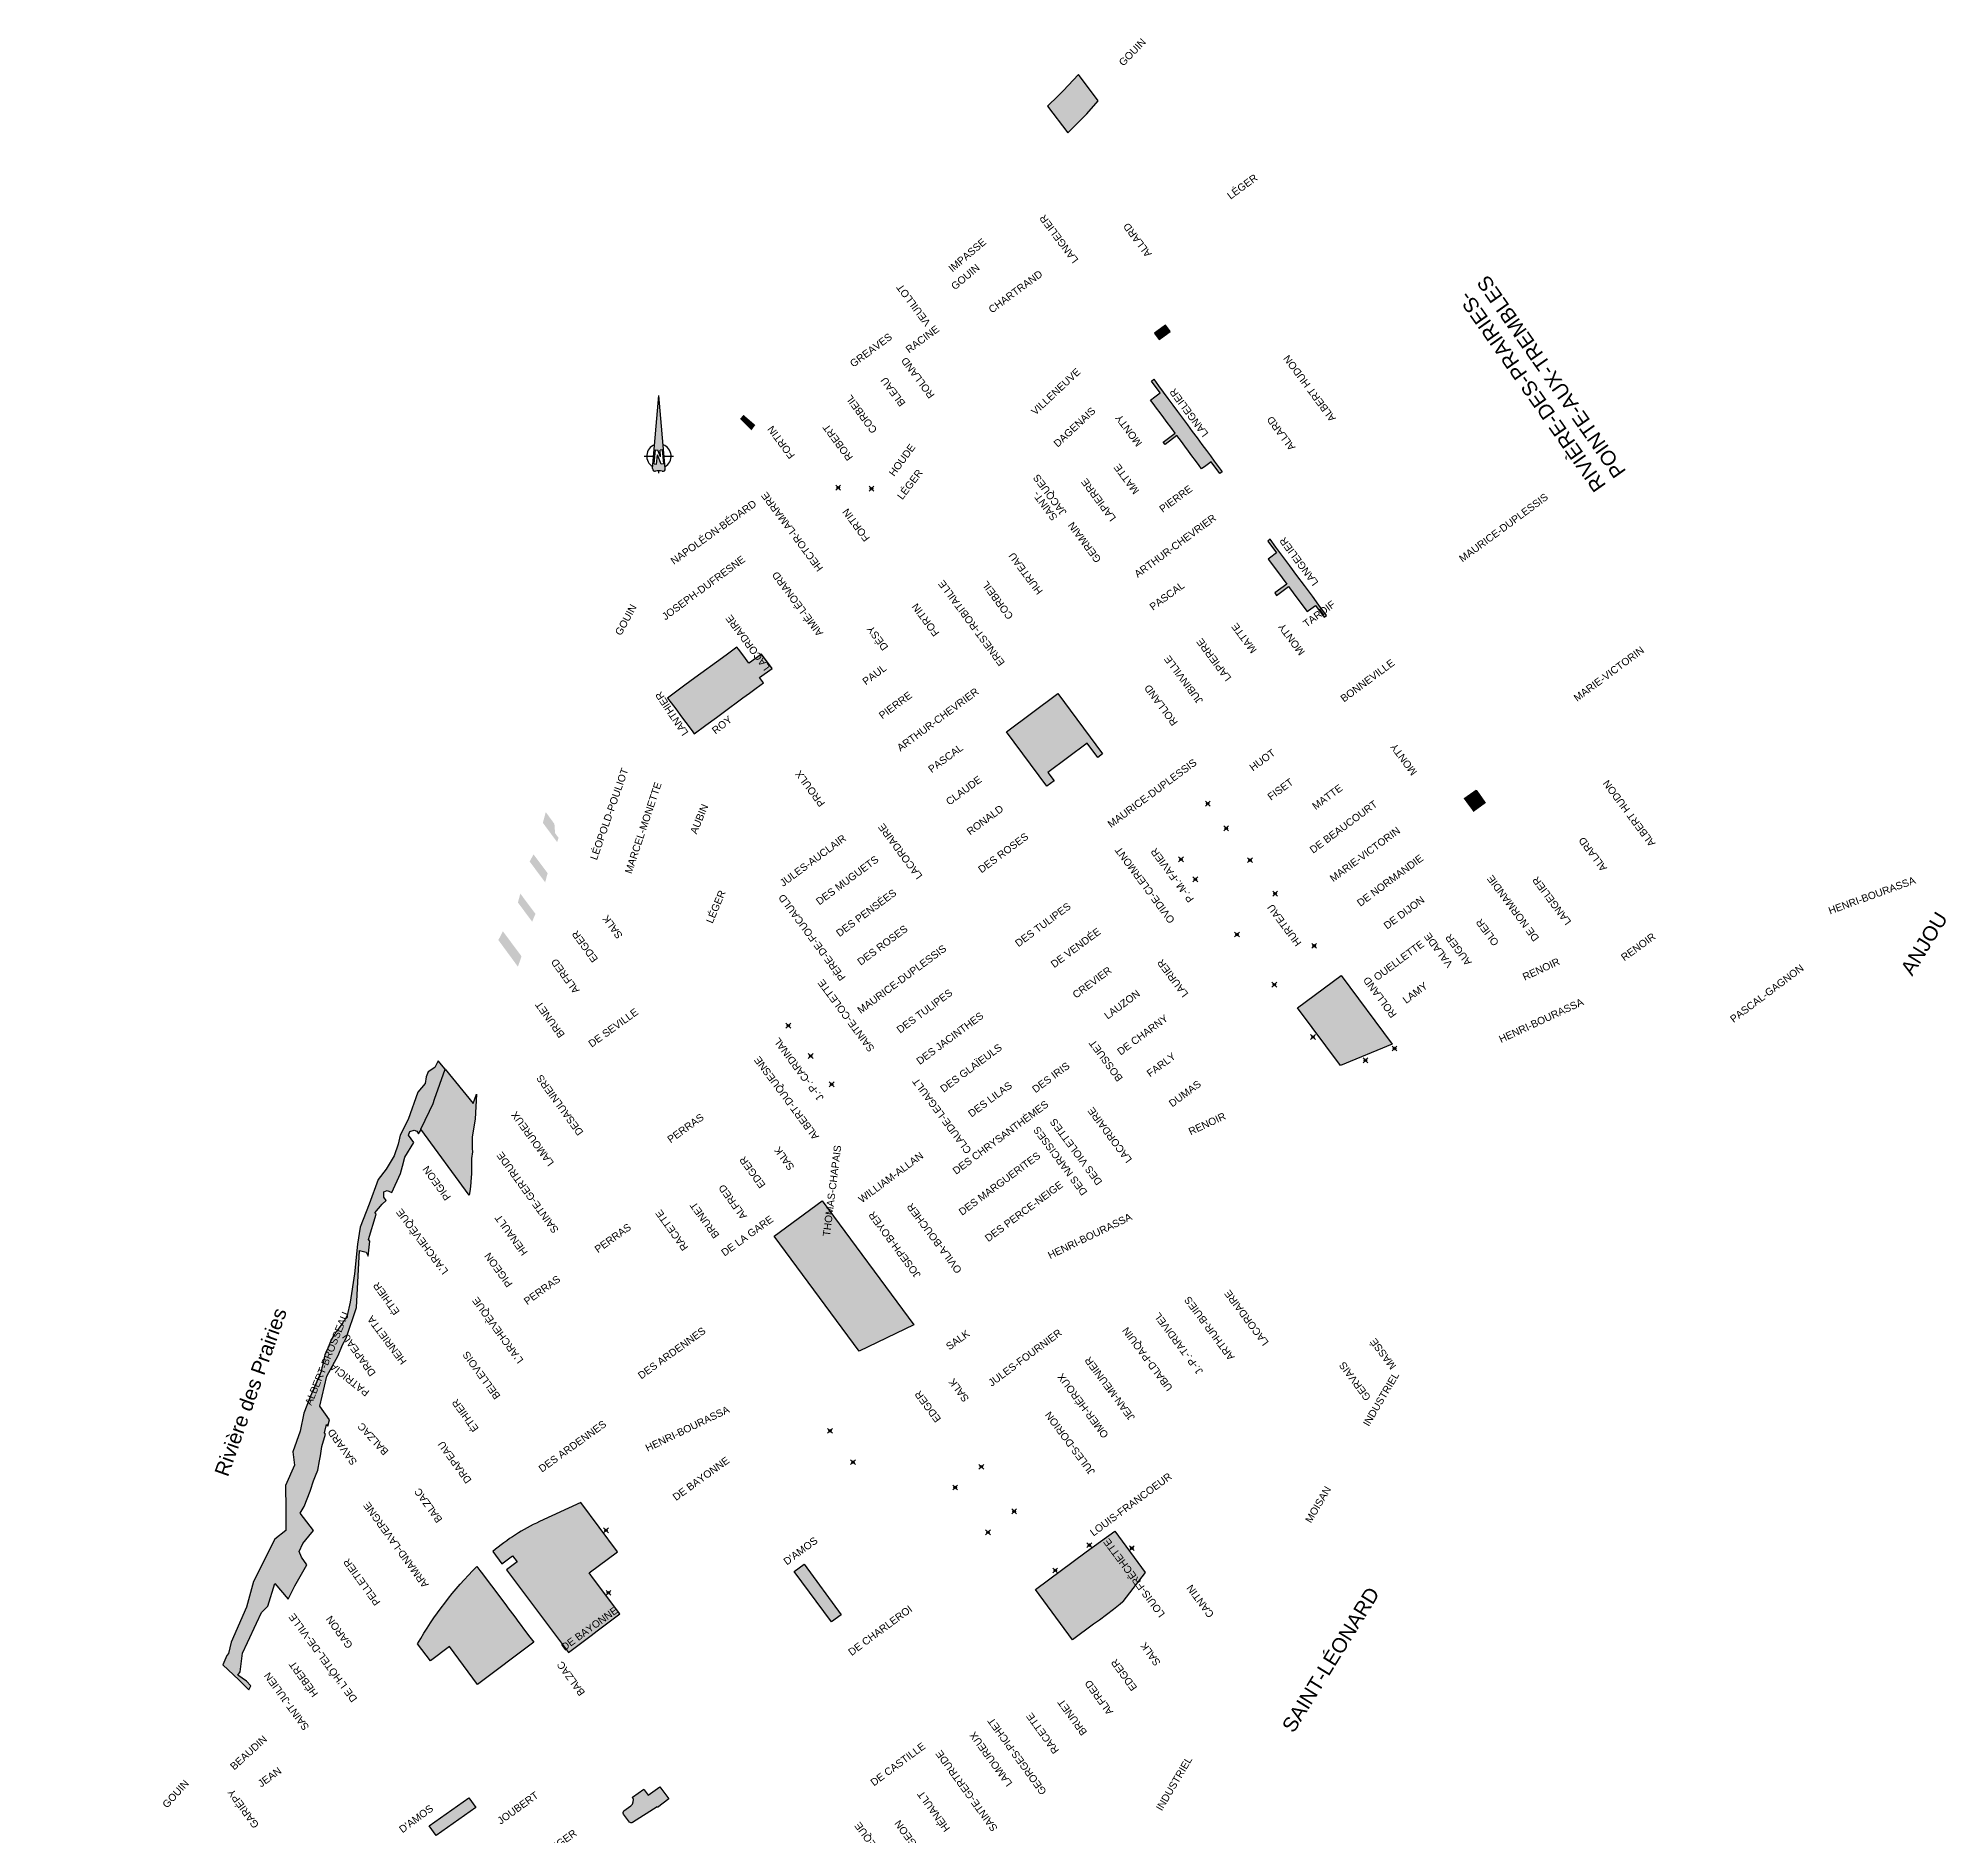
# Model space of a CAD drawing. Header units: metres. Extents: x 292756 to 297020, y 5048410 to 5054276.
# Drawn here: x 293097 to 297020, y 5050579 to 5054276 of the extents above; entities that cross this region are included whole.
import ezdxf

# ---------------------------------------------------------------- set-up
doc = ezdxf.new("R2010")
doc.units = ezdxf.units.M
doc.header["$LTSCALE"] = 2
doc.header["$PDMODE"] = 35
doc.header["$PDSIZE"] = 5
for name, color, linetype in [('Dosdâne2022', 10, 'Continuous'), ('NOM DE RUE 11x17', 23, 'Continuous'), ('NORD', 6, 'Continuous'), ('Voi-Parcs-Texte', 60, 'Continuous')]:
    doc.layers.add(name, color=color, linetype=linetype)
doc.styles.add('1_15000', font='arial.ttf', dxfattribs={"oblique": 1.17516e-08, "height": 15})

# ---------------------------------------------------------------- blocks, each defined once
blk = doc.blocks.new('nord2')
at = {"linetype": 'Continuous'}
h = blk.add_hatch(color=256, dxfattribs=at)
h.paths.add_polyline_path([(-2.64, -5.14, 0.525408), (-1.37, -6.19, -0.139395), (1.37, -6.19, 0.525408), (2.64, -5.14), (0, 25)])
h.paths.add_polyline_path([(-0.46, 2.49), (0.7, -0.25), (0.46, 2.49), (1.46, 2.58), (1.97, -3.21), (0.97, -3.3), (-0.63, 0.57), (-0.97, -3.3), (-1.97, -3.21), (-1.46, 2.58)], flags=16)
for p, q in [((-2.64, -5.14), (0, 25)), ((2.64, -5.14), (0, 25)), ((-6, 0), (-2.19, 0)), ((-1.97, -3.21), (-1.46, 2.58)), ((-1.46, 2.58), (-0.46, 2.49)), ((-0.97, -3.3), (-0.63, 0.57)), ((0.97, -3.3), (-0.63, 0.57)), ((0.7, -0.25), (-0.46, 2.49)), ((1.46, 2.58), (0.46, 2.49)), ((0.7, -0.25), (0.46, 2.49)), ((1.97, -3.21), (1.46, 2.58)), ((2.19, 0), (6, 0)), ((-1.97, -3.21), (-0.97, -3.3)), ((0, -7), (0, -6)), ((1.97, -3.21), (0.97, -3.3))]:
    blk.add_line(p, q, dxfattribs=at)
for centre, radius, start, end in [((0, 0), 5, 110.83485, 239.16515), ((0, 0), 5, 300.83485, 69.16515), ((-1.64, -5.23), 1, 175, 285.87116), ((0, -11), 5, 74.12884, 105.87116), ((1.64, -5.23), 1, 254.12884, 5)]:
    blk.add_arc(centre, radius, start, end, dxfattribs=at)
blk = doc.blocks.new('points')
at = {"layer": 'Dosdâne2022'}
for p in [(294742.3, 5053351.5), (294810.8, 5053349.5), (295502.1, 5052701.5), (295540, 5052650.8), (295447.1, 5052587), (295589, 5052585.3), (295476.6, 5052545.8), (295640.6, 5052516.3), (295562.1, 5052432.5), (295720.9, 5052409), (295638.8, 5052329.2), (294639.7, 5052245), (295718.6, 5052221.8), (295886.1, 5052198), (294685.7, 5052182.7), (295826.3, 5052173.5), (294728.8, 5052124.3), (294725.3, 5051411.7), (294772.8, 5051347.1), (295036.5, 5051337.7), (294982.8, 5051295), (294265.1, 5051206.9), (295104.1, 5051245.9), (295050.2, 5051202.8), (295258.8, 5051176.4), (295346, 5051170.4), (295188.5, 5051124.5), (294270, 5051078.6), (294240.4, 5050472.4), (294504.8, 5050434.5), (295006.5, 5050445.5), (294278.1, 5050422), (293633.9, 5050380.9), (294313.9, 5050374), (295073.9, 5050353.3), (293668.8, 5050334.1), (293918.3, 5050128.5), (293962.4, 5050069), (294000.6, 5050017.4), (293277.2, 5049283.2), (294121.9, 5049271.1), (293102.5, 5049207.4), (293331.6, 5049232.4), (293641.3, 5049233.9), (294067, 5049237.2), (294159.8, 5049219.9), (293590.7, 5049190.7), (294110.9, 5049178.1), (294196.1, 5049171.1), (293174.9, 5049142.3), (293695.7, 5049160.9), (293642.6, 5049121.1), (294148.7, 5049127.3), (293242.4, 5049081.5), (293489.8, 5049084.4), (293687.4, 5049061.1), (293752.5, 5049084.6), (293289.8, 5049038.8), (293528.9, 5049047.8), (293614.2, 5048967.9), (293713.2, 5048878.8), (293767.9, 5048827.2), (293848.9, 5048750.9)]:
    blk.add_point(p, dxfattribs=at)

msp = doc.modelspace()

# ---------------------------------------------------------------- hatches: boundary and pattern name
at = {"layer": 'Voi-Parcs-Texte'}
h = msp.add_hatch(color=256, dxfattribs=at)
h.dxf.hatch_style = 1
h.paths.add_polyline_path([(295276.9, 5054147.2), (295236, 5054201.1), (295204.9, 5054167.4), (295205.1, 5054167.2), (295194.5, 5054157), (295172.4, 5054135.7), (295214.1, 5054081.3), (295233.1, 5054099.4), (295253.5, 5054120.5)])
for points in [[(295402.4, 5053656), (295425, 5053672.8), (295415.5, 5053685.7), (295392.8, 5053668.9)], [(295484.1, 5053397.2), (295476.8, 5053407), (295469.5, 5053416.8), (295462.3, 5053426.6), (295455, 5053436.4), (295447.8, 5053446.2), (295438.7, 5053458.4), (295414.2, 5053440.3), (295410.6, 5053445.2), (295435.1, 5053463.3), (295426, 5053475.6), (295418.8, 5053485.4), (295411.5, 5053495.2), (295404.3, 5053505), (295397, 5053514.8), (295389.8, 5053524.6), (295384.6, 5053531.6), (295393.2, 5053537.9), (295404.2, 5053546.1), (295386.1, 5053570.6), (295391, 5053574.2), (295400.7, 5053561), (295410.5, 5053547.8), (295420.3, 5053534.5), (295430.1, 5053521.3), (295440.1, 5053507.8), (295450.1, 5053494.3), (295460.1, 5053480.7), (295470.2, 5053467.2), (295480.2, 5053453.7), (295490.2, 5053440.2), (295499.2, 5053427.9), (295507.4, 5053416.9), (295515.6, 5053405.9), (295523.7, 5053394.8), (295531.9, 5053383.8), (295527, 5053380.2), (295508.8, 5053404.7), (295497.8, 5053396.5), (295489.2, 5053390.2)], [(294547.4, 5053501.2), (294571.9, 5053480.2), (294564, 5053469.5), (294540.7, 5053492.9)], [(295741.5, 5053084.8), (295746.4, 5053088.4), (295730.7, 5053109.6), (295717.1, 5053128.1), (295700.7, 5053150.3), (295685.5, 5053170.7), (295671, 5053190.4), (295656.5, 5053210), (295642.2, 5053229.3), (295630.4, 5053245.2), (295625.5, 5053241.6), (295643.6, 5053217.1), (295629.2, 5053206.4), (295626.5, 5053204.4), (295645.5, 5053178.7), (295664.6, 5053153), (295640, 5053134.8), (295643.7, 5053129.9), (295668.2, 5053148.1), (295687.2, 5053122.3), (295706.2, 5053096.6), (295708.9, 5053098.6), (295723.4, 5053109.3)], [(294167.4, 5052631.2), (294164.5, 5052622.3), (294135.1, 5052662.1), (294141.1, 5052684.1), (294158.9, 5052659.9), (294160.2, 5052640.9)], [(294144.9, 5052558.5), (294116, 5052597.1), (294107.9, 5052582.5), (294138.5, 5052541.5), (294139.9, 5052539.7)], [(294083.9, 5052366.1), (294091.2, 5052387.6), (294053, 5052439), (294043.6, 5052421), (294045.6, 5052418.3)], [(294652, 5051122.5), (294672.1, 5051137.1), (294748.2, 5051033.1), (294728.2, 5051018.5)], [(293901.5, 5050599), (293983, 5050656.7), (293997.1, 5050636.7), (293915.6, 5050579.1)]]:
    msp.add_hatch(color=256, dxfattribs=at).paths.add_polyline_path(points)
h = msp.add_hatch(color=256, dxfattribs=at)
h.dxf.hatch_style = 1
h.paths.add_polyline_path([(294537.1, 5053019.5), (294534.2, 5053023.5), (294512.1, 5053007.2), (294440.3, 5052954.8), (294424.1, 5052942.8), (294391.7, 5052918.8), (294399, 5052908.6), (294408.2, 5052896.2), (294420.1, 5052880.2), (294429, 5052868.3), (294441.8, 5052851.1), (294446.3, 5052845.1), (294470.4, 5052862.7), (294491.9, 5052878.9), (294505.8, 5052889.1), (294519.3, 5052899.1), (294532.8, 5052909), (294546.2, 5052919), (294559.7, 5052928.9), (294573.5, 5052939.1), (294588.4, 5052950.1), (294580.6, 5052960.7), (294606.4, 5052979.7), (294584.6, 5053009.1), (294560.1, 5052991), (294558.9, 5052990.1), (294548, 5053004.8)])
h = msp.add_hatch(color=256, dxfattribs=at)
h.dxf.hatch_style = 1
h.paths.add_polyline_path([(295088.2, 5052849.2), (295193.6, 5052927.8), (295285.8, 5052804.2), (295275.8, 5052796.7), (295254.1, 5052825.9), (295173.5, 5052765.8), (295186.3, 5052748.6), (295171.5, 5052737.7)])
h = msp.add_hatch(color=256, dxfattribs=at)
h.dxf.hatch_style = 1
h.paths.add_polyline_path([(296073.1, 5052704.8), (296058.1, 5052726.3), (296056.9, 5052727.9, 0.19793), (296053.2, 5052730.1), (296027.9, 5052712.4), (296047.5, 5052685.9)])
h = msp.add_hatch(color=256, dxfattribs=at)
h.paths.add_polyline_path([(294113.1, 5052458.8), (294101.2, 5052474.8), (294107.4, 5052491.5), (294119.9, 5052474.9)])
h.paths.add_polyline_path([(294083.8, 5052498.1), (294101.2, 5052474.8), (294107.4, 5052491.5), (294092.2, 5052512), (294088.8, 5052516.6)])
h = msp.add_hatch(color=256, dxfattribs=at)
h.dxf.hatch_style = 1
h.paths.add_polyline_path([(295775.1, 5052163.3), (295686.8, 5052281.5), (295776.1, 5052347.8), (295881.2, 5052206.9)])
h = msp.add_hatch(color=256, dxfattribs=at)
h.dxf.hatch_style = 1
h.paths.add_polyline_path([(293477, 5050930.6), (293510.2, 5050899.2), (293530.5, 5050878.7), (293534.5, 5050887.2), (293525.7, 5050897.1), (293508.2, 5050909.1), (293512.7, 5050915.9), (293517.6, 5050954.6), (293527.6, 5050976.2), (293546.3, 5051016.4), (293556.8, 5051037.7), (293569.4, 5051051.1), (293583.8, 5051097.8), (293611.5, 5051065.2), (293625.1, 5051092.9), (293649.9, 5051136), (293638.7, 5051151.7), (293634, 5051163.2), (293641.5, 5051179.6), (293654.2, 5051194.8), (293663.9, 5051206.6), (293636.4, 5051242.4), (293644.5, 5051256), (293656.5, 5051287.5), (293657.2, 5051289.3), (293663.9, 5051308.9), (293667.5, 5051319.2), (293672.4, 5051330.8), (293676.1, 5051350), (293677.7, 5051360.2), (293680.5, 5051379.1), (293688.1, 5051404.9), (293686.2, 5051407.5), (293690.6, 5051424.7), (293692.9, 5051421.5), (293696.8, 5051434.3), (293676.3, 5051462.2), (293691.3, 5051524), (293714.1, 5051566.9), (293723, 5051588.7), (293730.7, 5051601.9), (293752.3, 5051665.3), (293757.8, 5051782.2), (293771.8, 5051779), (293775.9, 5051771.2), (293779.1, 5051801.9), (293776.6, 5051805.3), (293792.1, 5051857.1), (293790, 5051859.8), (293804.9, 5051877.7), (293813.1, 5051885.4), (293808, 5051891.9), (293808.5, 5051902.9), (293815.3, 5051906.2), (293824.6, 5051902), (293842.5, 5051941.2), (293846.8, 5051955.8), (293851.6, 5051974.6), (293869.6, 5052004.6), (293859.2, 5052019.9), (293861.7, 5052027.4), (293870.3, 5052029.7), (293875.8, 5052027.6), (293879.6, 5052022.7), (293884.8, 5052031.3), (293884.3, 5052031.9), (293902.3, 5052069.3), (293909.8, 5052084.9), (293912.6, 5052094), (293934.3, 5052155.2), (293919.9, 5052172.7), (293913.2, 5052158.8), (293899, 5052149.7), (293895, 5052140), (293893.3, 5052126.3), (293877.9, 5052108.1), (293858.5, 5052052.2), (293841.6, 5052019.9), (293837.6, 5052001.5), (293829.1, 5051977.2), (293812.8, 5051950.1), (293796.8, 5051928.5), (293778.3, 5051877.7), (293759.8, 5051830.3), (293754.3, 5051795.7), (293747.6, 5051734.7), (293738.9, 5051676), (293732.7, 5051648.5), (293727.7, 5051640), (293725.3, 5051637), (293723.7, 5051633.5), (293720.9, 5051630.5), (293719.8, 5051628), (293717.5, 5051625.5), (293712.6, 5051619), (293711.5, 5051616.5), (293709.4, 5051614.5), (293707.6, 5051610.5), (293706.1, 5051609), (293700.2, 5051598.5), (293698.7, 5051595.5), (293697.4, 5051592), (293695.6, 5051589), (293694.8, 5051586), (293693.4, 5051584), (293692.8, 5051581), (293689.7, 5051575), (293688.9, 5051572.5), (293687.1, 5051568), (293685.5, 5051562.5), (293685.3, 5051560), (293684.5, 5051558), (293684.2, 5051555), (293683.2, 5051553), (293683.1, 5051550.5), (293681.7, 5051543), (293680.6, 5051541), (293680.2, 5051538), (293679.1, 5051534), (293657.1, 5051483), (293643.4, 5051447.7), (293636.3, 5051410.7), (293620.8, 5051368.5), (293624.8, 5051340.9), (293606, 5051299), (293606.8, 5051250.6), (293606.4, 5051206.9), (293584.3, 5051188.7), (293539.9, 5051102), (293525.7, 5051048.9), (293494.5, 5050977), (293488.7, 5050954), (293485.1, 5050949.5)])
h = msp.add_hatch(color=256, dxfattribs=at)
h.dxf.hatch_style = 1
h.paths.add_polyline_path([(293983.8, 5051896), (293884.3, 5052031.9), (293902.3, 5052069.3), (293909.8, 5052084.9), (293912.6, 5052094), (293934.3, 5052155.2), (293991.9, 5052084.9), (293999, 5052104.3), (293996.1, 5052052.6), (293989.5, 5052016.3), (293989.9, 5051992.4), (293990.3, 5051985.1), (293988.4, 5051971.4), (293988.5, 5051940.6), (293987.2, 5051923.8), (293986.9, 5051922.2), (293985.7, 5051908.2)])
h = msp.add_hatch(color=256, dxfattribs=at)
h.dxf.hatch_style = 1
h.paths.add_polyline_path([(294610.9, 5051812.1), (294709.3, 5051884.8), (294898, 5051629.5), (294785.6, 5051575.7)])
h = msp.add_hatch(color=256, dxfattribs=at)
edge = h.paths.add_edge_path()
edge.add_line((294032.2, 5051163.3), (294051.1, 5051138.1))
edge.add_line((294051.1, 5051138.1), (294073, 5051154.5))
edge.add_line((294073, 5051154.5), (294082.2, 5051142.3))
edge.add_line((294082.2, 5051142.3), (294060.2, 5051125.9))
edge.add_line((294060.2, 5051125.9), (294187.5, 5050955.9))
edge.add_line((294187.5, 5050955.9), (294234.4, 5050990.9))
edge.add_line((294234.4, 5050990.9), (294246.6, 5051000))
edge.add_line((294246.6, 5051000), (294293.5, 5051035.1))
edge.add_line((294293.5, 5051035.1), (294239.2, 5051107.4))
edge.add_line((294239.2, 5051107.4), (294230, 5051119.5))
edge.add_line((294230, 5051119.5), (294288.3, 5051163))
edge.add_line((294288.3, 5051163), (294213.3, 5051264.3))
edge.add_line((294213.3, 5051264.3), (294128.1, 5051224.9))
edge.add_arc((294303.2, 5050846.9), 416.5, 114.8629, 122.5917)
edge.add_arc((294303.2, 5050846.9), 416.5, 122.5925, 130.5891)
h = msp.add_hatch(color=256, dxfattribs=at)
h.dxf.hatch_style = 1
h.paths.add_polyline_path([(295252.4, 5051162.5), (295310.8, 5051205.5), (295373.5, 5051120.4), (295327.4, 5051060.6), (295327.7, 5051060.2), (295321.7, 5051055.2), (295308.4, 5051044), (295279.2, 5051022.5), (295267.2, 5051013.7), (295223.9, 5050981.8), (295147.9, 5051085)])
h = msp.add_hatch(color=256, dxfattribs=at)
edge = h.paths.add_edge_path()
edge.add_line((294116.3, 5050976.7), (294000.8, 5050890.2))
edge.add_line((294000.8, 5050890.2), (293943.2, 5050967.8))
edge.add_line((293943.2, 5050967.8), (293904.1, 5050938.5))
edge.add_line((293904.1, 5050938.5), (293877.6, 5050973.9))
edge.add_arc((294536.1, 5050594.6), 759.9, 134.917, 150.0545, ccw=False)
edge.add_line((293999.5, 5051132.7), (294005.7, 5051124.5))
edge.add_line((294005.7, 5051124.5), (294011, 5051117.5))
edge.add_line((294011, 5051117.5), (294024.7, 5051099.2))
edge.add_line((294024.7, 5051099.2), (294029.2, 5051093.1))
edge.add_line((294029.2, 5051093.1), (294038.4, 5051080.9))
edge.add_line((294038.4, 5051080.9), (294052, 5051062.8))
edge.add_line((294052, 5051062.8), (294058.8, 5051053.6))
edge.add_line((294058.8, 5051053.6), (294063.4, 5051047.5))
edge.add_line((294063.4, 5051047.5), (294068, 5051041.4))
edge.add_line((294068, 5051041.4), (294072.5, 5051035.3))
edge.add_line((294072.5, 5051035.3), (294079.4, 5051026.2))
edge.add_line((294079.4, 5051026.2), (294084, 5051020.1))
edge.add_line((294084, 5051020.1), (294088.5, 5051014))
edge.add_line((294088.5, 5051014), (294097.7, 5051001.8))
edge.add_line((294097.7, 5051001.8), (294108.6, 5050987.1))
edge.add_line((294108.6, 5050987.1), (294116.3, 5050976.7))
edge.add_line((294116.3, 5050976.7), (294116.3, 5050976.7))
h = msp.add_hatch(color=256, dxfattribs=at)
h.dxf.hatch_style = 1
edge = h.paths.add_edge_path()
edge.add_arc((294316.8, 5050609.8), 4.57, 216.4817, 302.6075, ccw=False)
edge.add_line((294313.2, 5050607), (294300.9, 5050623.6))
edge.add_arc((294304.6, 5050626.3), 4.57, 126.4817, 216.4817, ccw=False)
edge.add_line((294301.9, 5050629.9), (294315.8, 5050640.3))
edge.add_arc((294307.7, 5050651.3), 13.7, 306.4817, 388.6307)
edge.add_line((294319.7, 5050657.9), (294342.5, 5050674.7))
edge.add_line((294342.5, 5050674.7), (294343.5, 5050673.2))
edge.add_line((294343.5, 5050673.2), (294351.9, 5050662.1))
edge.add_line((294351.9, 5050662.1), (294375.3, 5050679.7))
edge.add_line((294375.3, 5050679.7), (294394.1, 5050654.5))
edge.add_line((294394.1, 5050654.5), (294370.8, 5050637))
edge.add_line((294370.8, 5050637), (294369.9, 5050638.3))
edge.add_line((294369.9, 5050638.3), (294319.3, 5050605.9))

# ---------------------------------------------------------------- linework, layer by layer
msp.add_line((296047.5, 5052685.9), (296073.1, 5052704.8), dxfattribs=at)
for points in [[(295276.9, 5054147.2), (295236, 5054201.1), (295204.9, 5054167.4), (295205.1, 5054167.2), (295194.5, 5054157), (295172.4, 5054135.7), (295214.1, 5054081.3), (295233.1, 5054099.4), (295253.5, 5054120.5)], [(295484.1, 5053397.2), (295476.8, 5053407), (295469.5, 5053416.8), (295462.3, 5053426.6), (295455, 5053436.4), (295447.8, 5053446.2), (295438.7, 5053458.4), (295414.2, 5053440.3), (295410.6, 5053445.2), (295435.1, 5053463.3), (295426, 5053475.6), (295418.8, 5053485.4), (295411.5, 5053495.2), (295404.3, 5053505), (295397, 5053514.8), (295389.8, 5053524.6), (295384.6, 5053531.6), (295393.2, 5053537.9), (295404.2, 5053546.1), (295386.1, 5053570.6), (295391, 5053574.2), (295400.7, 5053561), (295410.5, 5053547.8), (295420.3, 5053534.5), (295430.1, 5053521.3), (295440.1, 5053507.8), (295450.1, 5053494.3), (295460.1, 5053480.7), (295470.2, 5053467.2), (295480.2, 5053453.7), (295490.2, 5053440.2), (295499.2, 5053427.9), (295507.4, 5053416.9), (295515.6, 5053405.9), (295523.7, 5053394.8), (295531.9, 5053383.8), (295527, 5053380.2), (295508.8, 5053404.7), (295497.8, 5053396.5), (295489.2, 5053390.2)], [(295741.5, 5053084.8), (295746.4, 5053088.4), (295730.7, 5053109.6), (295717.1, 5053128.1), (295700.7, 5053150.3), (295685.5, 5053170.7), (295671, 5053190.4), (295656.5, 5053210), (295642.2, 5053229.3), (295630.4, 5053245.2), (295625.5, 5053241.6), (295643.6, 5053217.1), (295629.2, 5053206.4), (295626.5, 5053204.4), (295645.5, 5053178.7), (295664.6, 5053153), (295640, 5053134.8), (295643.7, 5053129.9), (295668.2, 5053148.1), (295687.2, 5053122.3), (295706.2, 5053096.6), (295708.9, 5053098.6), (295723.4, 5053109.3)], [(294537.1, 5053019.5), (294534.2, 5053023.5), (294512.1, 5053007.2), (294440.3, 5052954.8), (294424.1, 5052942.8), (294391.7, 5052918.8), (294399, 5052908.6), (294408.2, 5052896.2), (294420.1, 5052880.2), (294429, 5052868.3), (294441.8, 5052851.1), (294446.3, 5052845.1), (294470.4, 5052862.7), (294491.9, 5052878.9), (294505.8, 5052889.1), (294519.3, 5052899.1), (294532.8, 5052909), (294546.2, 5052919), (294559.7, 5052928.9), (294573.5, 5052939.1), (294588.4, 5052950.1), (294580.6, 5052960.7), (294606.4, 5052979.7), (294584.6, 5053009.1), (294560.1, 5052991), (294558.9, 5052990.1), (294548, 5053004.8)], [(295088.2, 5052849.2), (295193.6, 5052927.8), (295285.8, 5052804.2), (295275.8, 5052796.7), (295254.1, 5052825.9), (295173.5, 5052765.8), (295186.3, 5052748.6), (295171.5, 5052737.7)], [(295775.1, 5052163.3), (295686.8, 5052281.5), (295776.1, 5052347.8), (295881.2, 5052206.9)], [(293477, 5050930.6), (293510.2, 5050899.2), (293530.5, 5050878.7), (293534.5, 5050887.2), (293525.7, 5050897.1), (293508.2, 5050909.1), (293512.7, 5050915.9), (293517.6, 5050954.6), (293527.6, 5050976.2), (293546.3, 5051016.4), (293556.8, 5051037.7), (293569.4, 5051051.1), (293583.8, 5051097.8), (293611.5, 5051065.2), (293625.1, 5051092.9), (293649.9, 5051136), (293638.7, 5051151.7), (293634, 5051163.2), (293641.5, 5051179.6), (293654.2, 5051194.8), (293663.9, 5051206.6), (293636.4, 5051242.4), (293644.5, 5051256), (293656.5, 5051287.5), (293657.2, 5051289.3), (293663.9, 5051308.9), (293667.5, 5051319.2), (293672.4, 5051330.8), (293676.1, 5051350), (293677.7, 5051360.2), (293680.5, 5051379.1), (293688.1, 5051404.9), (293686.2, 5051407.5), (293690.6, 5051424.7), (293692.9, 5051421.5), (293696.8, 5051434.3), (293676.3, 5051462.2), (293691.3, 5051524), (293714.1, 5051566.9), (293723, 5051588.7), (293730.7, 5051601.9), (293752.3, 5051665.3), (293757.8, 5051782.2), (293771.8, 5051779), (293775.9, 5051771.2), (293779.1, 5051801.9), (293776.6, 5051805.3), (293792.1, 5051857.1), (293790, 5051859.8), (293804.9, 5051877.7), (293813.1, 5051885.4), (293808, 5051891.9), (293808.5, 5051902.9), (293815.3, 5051906.2), (293824.6, 5051902), (293842.5, 5051941.2), (293846.8, 5051955.8), (293851.6, 5051974.6), (293869.6, 5052004.6), (293859.2, 5052019.9), (293861.7, 5052027.4), (293870.3, 5052029.7), (293875.8, 5052027.6), (293879.6, 5052022.7), (293884.8, 5052031.3), (293884.3, 5052031.9), (293902.3, 5052069.3), (293909.8, 5052084.9), (293912.6, 5052094), (293934.3, 5052155.2), (293919.9, 5052172.7), (293913.2, 5052158.8), (293899, 5052149.7), (293895, 5052140), (293893.3, 5052126.3), (293877.9, 5052108.1), (293858.5, 5052052.2), (293841.6, 5052019.9), (293837.6, 5052001.5), (293829.1, 5051977.2), (293812.8, 5051950.1), (293796.8, 5051928.5), (293778.3, 5051877.7), (293759.8, 5051830.3), (293754.3, 5051795.7), (293747.6, 5051734.7), (293738.9, 5051676), (293732.7, 5051648.5), (293727.7, 5051640), (293725.3, 5051637), (293723.7, 5051633.5), (293720.9, 5051630.5), (293719.8, 5051628), (293717.5, 5051625.5), (293712.6, 5051619), (293711.5, 5051616.5), (293709.4, 5051614.5), (293707.6, 5051610.5), (293706.1, 5051609), (293700.2, 5051598.5), (293698.7, 5051595.5), (293697.4, 5051592), (293695.6, 5051589), (293694.8, 5051586), (293693.4, 5051584), (293692.8, 5051581), (293689.7, 5051575), (293688.9, 5051572.5), (293687.1, 5051568), (293685.5, 5051562.5), (293685.3, 5051560), (293684.5, 5051558), (293684.2, 5051555), (293683.2, 5051553), (293683.1, 5051550.5), (293681.7, 5051543), (293680.6, 5051541), (293680.2, 5051538), (293679.1, 5051534), (293657.1, 5051483), (293643.4, 5051447.7), (293636.3, 5051410.7), (293620.8, 5051368.5), (293624.8, 5051340.9), (293606, 5051299), (293606.8, 5051250.6), (293606.4, 5051206.9), (293584.3, 5051188.7), (293539.9, 5051102), (293525.7, 5051048.9), (293494.5, 5050977), (293488.7, 5050954), (293485.1, 5050949.5), (293477, 5050930.6)], [(293983.8, 5051896), (293884.3, 5052031.9), (293902.3, 5052069.3), (293909.8, 5052084.9), (293912.6, 5052094), (293934.3, 5052155.2), (293991.9, 5052084.9), (293999, 5052104.3), (293996.1, 5052052.6), (293989.5, 5052016.3), (293989.9, 5051992.4), (293990.3, 5051985.1), (293988.4, 5051971.4), (293988.5, 5051940.6), (293987.2, 5051923.8), (293986.9, 5051922.2), (293985.7, 5051908.2)], [(294610.9, 5051812.1), (294709.3, 5051884.8), (294898, 5051629.5), (294785.6, 5051575.7)], [(294652, 5051122.5), (294672.1, 5051137.1), (294748.2, 5051033.1), (294728.2, 5051018.5)]]:
    msp.add_lwpolyline(points, close=True, dxfattribs=at)
at = {"layer": 'Voi-Parcs-Texte', "flags": 128}
for points in [[(295402.4, 5053656), (295425, 5053672.8), (295415.5, 5053685.7), (295392.8, 5053668.9)], [(293901.5, 5050599), (293983, 5050656.7), (293997.1, 5050636.7), (293915.6, 5050579.1)]]:
    msp.add_lwpolyline(points, close=True, dxfattribs=at)
at = {"layer": 'Voi-Parcs-Texte'}
for points in [[(294032.2, 5051163.3), (294051.1, 5051138.1), (294073, 5051154.5), (294082.2, 5051142.3), (294060.2, 5051125.9), (294187.5, 5050955.9), (294234.4, 5050990.9), (294246.6, 5051000), (294293.5, 5051035.1), (294239.2, 5051107.4), (294230, 5051119.5), (294288.3, 5051163), (294213.3, 5051264.3), (294128.1, 5051224.9, 0.033736), (294078.9, 5051197.9, 0.034906)], [(294116.3, 5050976.7), (294000.8, 5050890.2), (293943.2, 5050967.8), (293904.1, 5050938.5), (293877.6, 5050973.9, -0.066146), (293999.5, 5051132.7), (294005.7, 5051124.5), (294011, 5051117.5), (294024.7, 5051099.2), (294029.2, 5051093.1), (294038.4, 5051080.9), (294052, 5051062.8), (294058.8, 5051053.6), (294063.4, 5051047.5), (294068, 5051041.4), (294072.5, 5051035.3), (294079.4, 5051026.2), (294084, 5051020.1), (294088.5, 5051014), (294097.7, 5051001.8), (294108.6, 5050987.1), (294116.3, 5050976.7)], [(294319.3, 5050605.9, -0.394545), (294313.2, 5050607), (294300.9, 5050623.6, -0.414213), (294301.9, 5050629.9), (294315.8, 5050640.3, 0.374626), (294319.7, 5050657.9), (294342.5, 5050674.7), (294343.5, 5050673.2), (294351.9, 5050662.1), (294375.3, 5050679.7), (294394.1, 5050654.5), (294370.8, 5050637), (294369.9, 5050638.3)]]:
    msp.add_lwpolyline(points, format="xyb", close=True, dxfattribs=at)
msp.add_lwpolyline([(295252.4, 5051162.5), (295310.8, 5051205.5), (295373.5, 5051120.4), (295327.4, 5051060.6), (295327.7, 5051060.2), (295321.7, 5051055.2), (295308.4, 5051044), (295279.2, 5051022.5), (295267.2, 5051013.7), (295223.9, 5050981.8), (295147.9, 5051085), (295252.4, 5051162.5)], dxfattribs=at)

# ---------------------------------------------------------------- block references
at = {"layer": 'Dosdâne2022'}
msp.add_blockref('points', (0, 0), dxfattribs=at)
at = {"layer": 'NORD', "xscale": 5, "yscale": 5, "zscale": 0.005}
msp.add_blockref('nord2', (294373.7, 5053416.2), dxfattribs=at)

# ---------------------------------------------------------------- texts
at = {"layer": 'NOM DE RUE 11x17', "style": '1_15000', "oblique": 0}
for s, height, rotation, p in [('GOUIN', 15, 46.095, (295328.5, 5054217.2)), ('LÉGER', 15, 36.22, (295548.9, 5053943.5)), ('LANGELIER', 15, 126.5613, (295237, 5053820)), ('ALLARD', 15, 126.5613, (295387.6, 5053832.2)), ('IMPASSE', 15, 40.379, (294977, 5053793.8)), ('GOUIN', 15, 40.379, (294982.3, 5053757)), ('CHARTRAND', 15, 36.5613, (295058.4, 5053709.4)), ('VEUILLOT', 15, 126.5613, (294933.3, 5053690.7)), ('RACINE', 15, 36.5613, (294888, 5053627.2)), ('GREAVES', 15, 36.5613, (294773.4, 5053598.1)), ('ROLLAND', 15, 126.5613, (294941.5, 5053541.9)), ('ALBERT HUDON', 15, 126.5613, (295766.3, 5053494)), ('BLEAU', 15, 126.5613, (294881.4, 5053525.4)), ('VILLENEUVE', 15, 43.1495, (295147.6, 5053499.4)), ('CORBEIL', 15, 126.5613, (294823.4, 5053470.1)), ('LANGELIER', 15, 126.5613, (295504.3, 5053462.7)), ('DAGENAIS', 15, 43.1495, (295193.7, 5053433.4)), ('MONTY', 15, 126.5613, (295368, 5053443)), ('ALLARD', 15, 126.5613, (295683, 5053434.6)), ('FORTIN', 15, 126.5613, (294654.2, 5053417.8)), ('ROBERT', 15, 126.5613, (294773.5, 5053413.9)), ('HOUDE', 15, 53.8275, (294857.3, 5053373.3)), ('LÉGER', 15, 52.7632, (294874.2, 5053325.4)), ('JACQUES', 15, 126.5613, (295212.8, 5053301)), ('LAPIERRE', 15, 126.5613, (295314.4, 5053289.1)), ('MATTE', 15, 126.5613, (295362.1, 5053345)), ('HECTOR-LAMARRE', 15, 126.5613, (294712.2, 5053186.1)), ('SAINT-', 15, 126.5613, (295194.1, 5053290.5)), ('PIERRE', 15, 36.5613, (295409.4, 5053299.3)), ('MAURICE-DUPLESSIS', 15, 36.5613, (296025.7, 5053197.2)), ('NAPOLÉON-BÉDARD', 15, 35.5683, (294404.5, 5053192.4)), ('FORTIN', 15, 126.5613, (294808.4, 5053247.6)), ('ARTHUR-CHEVRIER', 15, 36.5613, (295358.2, 5053165.4)), ('GERMAIN', 15, 126.5613, (295284, 5053204.1)), ('LANGELIER', 15, 126.5613, (295730.4, 5053156.6)), ('JOSEPH-DUFRESNE', 15, 36.5433, (294387, 5053078.1)), ('HURTEAU', 15, 126.5613, (295163.8, 5053138.5)), ('AIMÉ-LÉONARD', 15, 126.5613, (294712.2, 5053052.6)), ('ERNEST-ROBITAILLE', 15, 126.5613, (295085.7, 5052991.7)), ('CORBEIL', 15, 126.5613, (295103.2, 5053087.3)), ('PASCAL', 15, 36.5613, (295389.5, 5053098)), ('GOUIN', 15, 61.359, (294295.7, 5053045.9)), ('LACORDAIRE', 15, 126.5613, (294602.9, 5052982.2)), ('FORTIN', 15, 126.5613, (294951.1, 5053052.6)), ('TARDIF', 15, 36.5613, (295705.1, 5053063.2)), ('DÉSY', 15, 126.5613, (294846.1, 5053023.5)), ('MATTE', 15, 126.5613, (295603.9, 5053017.7)), ('MONTY', 15, 126.5613, (295702.7, 5053013.5)), ('LAPIERRE', 15, 126.5613, (295551.5, 5052960.3)), ('MARIE-VICTORIN', 15, 36.5613, (296261.5, 5052910.7)), ('PAUL', 15, 36.5613, (294799.1, 5052944.6)), ('JUBINVILLE', 15, 126.5613, (295493.3, 5052913.4)), ('BONNEVILLE', 15, 36.5613, (295782.1, 5052909.4)), ('LANTHIER', 15, 123.6785, (294435, 5052847.5)), ('ARTHUR-CHEVRIER', 15, 36.5613, (294870.2, 5052808.3)), ('ROLLAND', 15, 126.5613, (295441.3, 5052868.7)), ('PIERRE', 15, 36.5613, (294832.9, 5052874.7)), ('ROY', 15, 37.9625, (294490, 5052843.5)), ('PASCAL', 15, 36.5613, (294934.3, 5052764.1)), ('MONTY', 15, 126.5613, (295933.4, 5052766.6)), ('LÉOPOLD-POULIOT', 15, 70.7804, (294246, 5052584.3)), ('MAURICE-DUPLESSIS', 15, 36.5613, (295303.3, 5052651.1)), ('HUOT', 15, 36.5613, (295594.9, 5052767.5)), ('MARCEL-MONETTE', 15, 71.5323, (294317.3, 5052556.2)), ('PROULX', 15, 126.5613, (294716.2, 5052702.2)), ('CLAUDE', 15, 36.5613, (294970.8, 5052697.3)), ('FISET', 15, 36.5613, (295631.9, 5052707.4)), ('MATTE', 15, 36.5613, (295723.8, 5052688.1)), ('ALBERT HUDON', 15, 126.5613, (296423.2, 5052620)), ('AUBIN', 15, 67.3435, (294451, 5052637.6)), ('DE BEAUCOURT', 15, 36.5613, (295718.6, 5052598.2)), ('LACORDAIRE', 15, 126.5613, (294916.4, 5052553.1)), ('RONALD', 15, 36.5613, (295013.6, 5052635.9)), ('JULES-AUCLAIR', 15, 36.5613, (294629.2, 5052530.1)), ('DES ROSES', 15, 36.5613, (295036.9, 5052557.9)), ('MARIE-VICTORIN', 15, 36.5613, (295760, 5052539.7)), ('ALLARD', 15, 126.5613, (296323.9, 5052569.1)), ('DES MUGUETS', 15, 36.5613, (294703.6, 5052492.1)), ('OVIDE-CLERMONT', 15, 126.5613, (295435.2, 5052462.2)), ('P.-M.-FAVIER', 15, 126.5613, (295474.6, 5052505.3)), ('DE NORMANDIE', 15, 36.5613, (295815.8, 5052489)), ('DE NORMANDIE', 15, 126.5613, (296184.3, 5052425.3)), ('LANGELIER', 15, 126.5613, (296250.3, 5052458.8)), ('HENRI-BOURASSA', 15, 19.9974, (296781.4, 5052473.5)), ('LÉGER', 15, 67.2765, (294483.9, 5052453.9)), ('PÈRE-DE-FOUCAULD', 15, 126.5613, (294758.5, 5052344.2)), ('DES PENSÉES', 15, 36.5613, (294744.9, 5052426.8)), ('DE DIJON', 15, 36.5613, (295870.7, 5052442.3)), ('SALK', 15, 125.8634, (294300.1, 5052430.5)), ('DES TULIPES', 15, 36.5613, (295112.9, 5052406)), ('HURTEAU', 15, 126.5613, (295695.7, 5052415.2)), ('OLIER', 15, 126.5613, (296101.6, 5052416)), ('ANJOU', 30, 58.3815, (296950.3, 5052345.5)), ('EDGER', 15, 125.8634, (294249.4, 5052381.9)), ('DES ROSES', 15, 36.5613, (294788.6, 5052368)), ('DE VENDÉE', 15, 36.5613, (295186.3, 5052362.9)), ('VALADE', 15, 126.5613, (296006.9, 5052371.5)), ('AUGER', 15, 126.5613, (296045.6, 5052375.3)), ('RENOIR', 15, 35.9215, (296358.5, 5052377.1)), ('MAURICE-DUPLESSIS', 15, 36.5613, (294788.7, 5052268.6)), ('OUELLETTE', 15, 36.5613, (295850.3, 5052336.5)), ('ALFRED', 15, 125.8634, (294211.3, 5052317.5)), ('CREVIER', 15, 36.5613, (295231.2, 5052300.2)), ('LAURIER', 15, 126.5613, (295463, 5052310.4)), ('ROLLAND', 15, 126.5613, (295891.4, 5052268)), ('RENOIR', 15, 24.8818, (296153.7, 5052337.3)), ('PASCAL-GAGNON', 15, 37.0817, (296583.1, 5052250.2)), ('SAINTE-COLETTE', 15, 126.5613, (294817.9, 5052198)), ('DES TULIPES', 15, 36.5613, (294869.5, 5052228.3)), ('LAUZON', 15, 36.5613, (295296.2, 5052257.2)), ('LAMY', 15, 36.5613, (295909.9, 5052289.4)), ('BRUNET', 15, 125.8634, (294181, 5052226.8)), ('DE SEVILLE', 15, 35.8634, (294235.5, 5052199.4)), ('DES JACINTHES', 15, 36.5613, (294910, 5052163.7)), ('DE CHARNY', 15, 36.5613, (295322.9, 5052183.2)), ('HENRI-BOURASSA', 15, 24.8818, (296105.1, 5052209.1)), ('J.-P.-CARDINAL', 15, 126.5613, (294713.4, 5052096.7)), ('DES GLAÏEULS', 15, 36.5613, (294959, 5052106.7)), ('BOSSUET', 15, 126.5613, (295328.5, 5052137.1)), ('FARLY', 15, 36.5613, (295383.6, 5052138.4)), ('ALBERT-DUQUESNE', 15, 126.5613, (294703.7, 5052017.1)), ('DES IRIS', 15, 36.5613, (295148, 5052105.7)), ('DESAULNIERS', 15, 125.8634, (294219.3, 5052025.9)), ('CLAUDE-LEGAULT', 15, 126.5613, (295017.3, 5051988.4)), ('DES LILAS', 15, 36.5613, (295016.4, 5052055.7)), ('DUMAS', 15, 36.5613, (295429.1, 5052076.6)), ('LAMOUREUX', 15, 125.8634, (294158.8, 5051962.9)), ('DES CHRYSANTHÈMES', 15, 36.5613, (294984.6, 5051937.9)), ('LACORDAIRE', 15, 126.5613, (295347.2, 5051969.6)), ('PERRAS', 15, 35.8634, (294397.9, 5052002.7)), ('DES NARCISSES', 15, 126.5613, (295255.5, 5051902.8)), ('DES VIOLETTES', 15, 126.5613, (295286.2, 5051923.9)), ('RENOIR', 15, 24.8818, (295466.9, 5052019.3)), ('SALK', 15, 125.8634, (294653.1, 5051954.2)), ('THOMAS-CHAPAIS', 15, 82.8616, (294725.3, 5051810.8)), ('PIGEON', 15, 125.8862, (293946.8, 5051892.3)), ('SAINTE-GERTRUDE', 15, 125.8634, (294168.5, 5051824.9)), ('EDGER', 15, 125.8634, (294593.7, 5051917.5)), ('WILLIAM-ALLAN', 15, 36.5613, (294790.9, 5051879.4)), ('DES MARGUERITES', 15, 36.5613, (294997, 5051853.6)), ('ALFRED', 15, 125.8634, (294555.6, 5051853.1)), ('DES PERCE-NEIGE', 15, 36.5613, (295050.9, 5051799.4)), ('BRUNET', 15, 125.8634, (294498.9, 5051814.2)), ('OVILA-BOUCHER', 15, 126.5613, (294997.5, 5051742.3)), ("L'ARCHEVÈQUE", 15, 126.7471, (293941.5, 5051740.2)), ('HENAULT', 15, 125.8634, (294104.7, 5051778.9)), ('PERRAS', 15, 35.8634, (294248.4, 5051776.7)), ('RACETTE', 15, 125.8634, (294434.9, 5051788.9)), ('DE LA GARE', 15, 35.8634, (294508.6, 5051769.8)), ('JOSEPH-BOYER', 15, 126.5613, (294913.1, 5051732.6)), ('HENRI-BOURASSA', 15, 25.7848, (295178, 5051764.6)), ('PIGEON', 15, 125.8634, (294073.8, 5051713.9)), ('ÉTHIER', 15, 125.527, (293841.6, 5051656.7)), ('PERRAS', 15, 35.8634, (294102.9, 5051669.9)), ("L'ARCHEVÈQUE", 15, 125.8634, (294096, 5051557)), ('ARTHUR-BUIES', 15, 126.5613, (295558.2, 5051563.5)), ('LACORDAIRE', 15, 126.5613, (295628.2, 5051593.7)), ('Rivière des Prairies', 30, 70.3915, (293487.5, 5051315.4)), ('ALBERT-BROSSEAU', 15, 67.743, (293659.2, 5051462.7)), ('HENRIETTA', 15, 126.7972, (293856, 5051555)), ('J.-P.-TARDIVEL', 15, 126.5613, (295493.3, 5051534.2)), ('DRAPEAU', 15, 125.527, (293792.5, 5051530.6)), ('DES ARDENNES', 15, 35.8634, (294337.4, 5051517.1)), ('SALK', 15, 35.8634, (294970.8, 5051576.9)), ('JULES-FOURNIER', 15, 36.5987, (295057.9, 5051502)), ('UBALD-PAQUIN', 15, 126.5613, (295430.9, 5051500.3)), ('MASSÉ', 15, 126.5613, (295890.4, 5051544.9)), ('BELLEVOIS', 15, 125.8634, (294048.7, 5051483.4)), ('JEAN-MEUNIER', 15, 126.5613, (295353.3, 5051439.4)), ('PATRICIA', 15, 141.6398, (293780, 5051493)), ('SALK', 15, 126.5613, (295012.2, 5051478)), ('OMER-HÉROUX', 15, 126.5613, (295299, 5051403.5)), ('GERVAIS', 15, 126.5613, (295838.4, 5051480.5)), ('INDUSTRIEL', 15, 59.513, (295833.2, 5051419.5)), ('EDGER', 15, 126.5613, (294954.7, 5051436)), ('ÉTHIER', 15, 125.8634, (294004, 5051416.4)), ('HENRI-BOURASSA', 15, 25.7848, (294350.5, 5051368.3)), ('JULES-DORION', 15, 126.5613, (295271.2, 5051327.7)), ('SAVARD', 15, 125.8634, (293754, 5051347.8)), ('BALZAC', 15, 132.6588, (293819, 5051370)), ('DES ARDENNES', 15, 35.8634, (294133.2, 5051325.4)), ('DRAPEAU', 15, 125.8634, (293989.5, 5051310.3)), ('DE BAYONNE', 15, 35.8634, (294408.9, 5051267)), ('BALZAC', 15, 125.8634, (293929.4, 5051229.5)), ('LOUIS-FRANCOEUR', 15, 36.5613, (295267.1, 5051194)), ('MOISAN', 15, 59.513, (295714.3, 5051220.7)), ('ARMAND-LAVERGNE', 15, 125.8634, (293901.2, 5051095.5)), ("D'AMOS", 15, 36.5613, (294636.8, 5051134.6)), ('LOUIS-FRÉCHETTE', 15, 126.5613, (295414.9, 5051035)), ('PELLETIER', 15, 125.8634, (293802, 5051059.1)), ('CANTIN', 15, 126.5613, (295515.9, 5051034.3)), ('DE BAYONNE', 15, 35.8634, (294179.7, 5050958.6)), ('DE CHARLEROI', 15, 36.5613, (294769.9, 5050948.2)), ('SAINT-LÉONARD', 30, 58.3815, (295678.5, 5050788.4)), ("DE L'HÔTEL-DE-VILLE", 15, 126.4398, (293754.4, 5050860.6)), ('GARON', 15, 125.8634, (293745.3, 5050970.8)), ('SALK', 15, 125.8634, (295406, 5050935)), ('HÉBERT', 15, 125.8634, (293674, 5050871)), ('BALZAC', 15, 125.8634, (294222.7, 5050873.4)), ('EDGER', 15, 125.8634, (295357.7, 5050883.6)), ('SAINT-JULIEN', 15, 125.8634, (293655.5, 5050802.5)), ('ALFRED', 15, 125.8634, (295308.5, 5050834)), ('BRUNET', 15, 125.8634, (295254.8, 5050792)), ('GEORGES-PICHET', 15, 125.8634, (295171.6, 5050669.8)), ('RACETTE', 15, 125.8634, (295197.2, 5050754.3)), ('BEAUDIN', 15, 42.2095, (293500.6, 5050712.9)), ('LAMOUREUX', 15, 125.8634, (295101.1, 5050686.9)), ('DE CASTILLE', 15, 36.5613, (294815.7, 5050680.1)), ('SAINTE-GERTRUDE', 15, 125.8634, (295070.9, 5050594.4)), ('INDUSTRIEL', 15, 59.513, (295407.7, 5050628.8)), ('JEAN', 15, 35.8634, (293555.9, 5050677.8)), ('GOUIN', 15, 48.0652, (293362.6, 5050634.5)), ('GARIÉPY', 15, 125.8634, (293552.5, 5050601.2)), ('JOUBERT', 15, 35.8634, (294048.4, 5050601.4)), ('HÉNAULT', 15, 125.8634, (294973.2, 5050593.8)), ("D'AMOS", 15, 36.5613, (293846.5, 5050583.7)), ('VIGER', 15, 35.8634, (294153.7, 5050542.8)), ("L'ARCHEVÈQUE", 15, 125.8634, (294881.9, 5050477.1)), ('PIGEON', 15, 125.8634, (294916.8, 5050546.7))]:
    msp.add_text(s, height=height, rotation=rotation, dxfattribs=at).set_placement(p)
at = {"layer": 'NOM DE RUE 11x17', "insert": (296297.7, 5053338.9), "char_height": 30, "width": 496.468, "attachment_point": 1, "rotation": 125.0964, "style": '1_15000'}
msp.add_mtext('RIVIÈRE-DES-PRAIRIES-\\PPOINTE-AUX-TREMBLES', dxfattribs=at)

doc.saveas('drawing.dxf')
